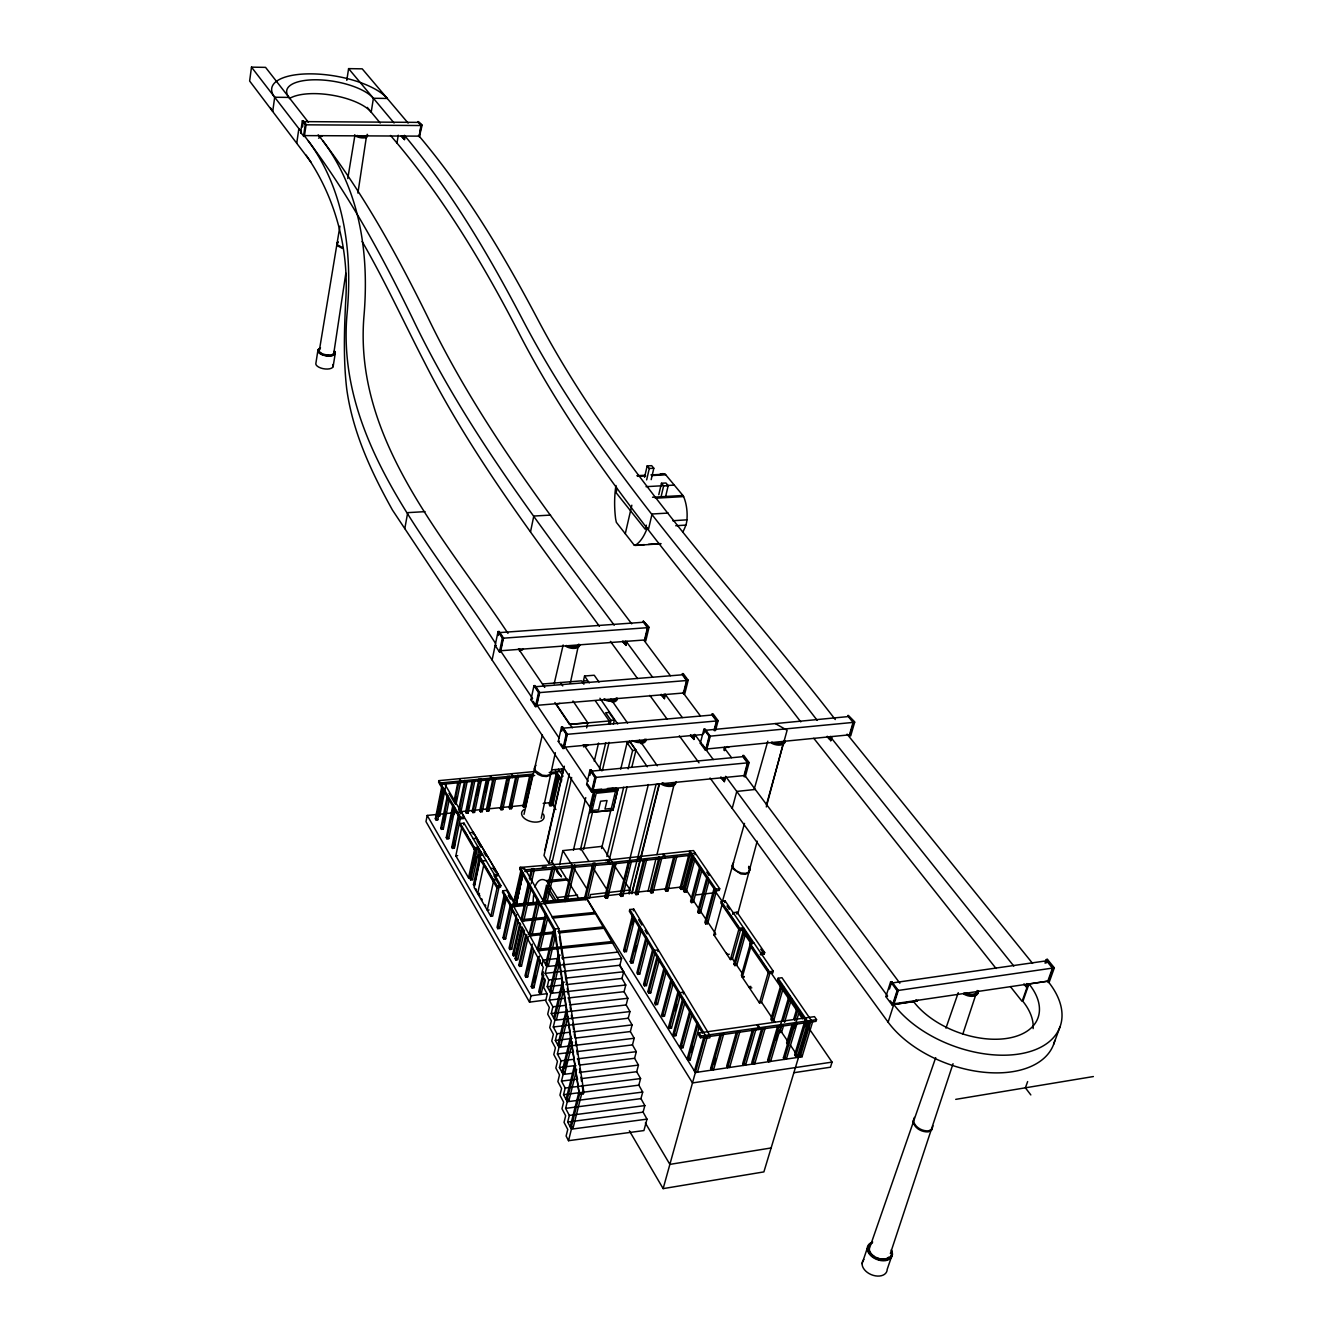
<?xml version="1.0" encoding="UTF-8"?>
<svg xmlns="http://www.w3.org/2000/svg" width="1343" height="1343" viewBox="0 0 1343 1343"><rect width="100%" height="100%" fill="white"/><g stroke="black" fill="none" stroke-linecap="round" stroke-linejoin="round"><path stroke-width="1.5" d="M682.764 532.13A57.313 26.659 86.9 0 0 685.685 525.6L685.87 525.096A14.118 6.631 86.6 0 0 686.928 519.842L687.028 518.633A25.635 12.003 86.6 0 0 684.158 497.968L683.553 496.507A5.708 2.686 86.8 0 0 682.915 495.483L665.742 474.801A5.641 2.619 87 0 0 665.037 474.18L664.164 473.861A25.45 11.835 86.8 0 0 659.799 474.465M308.269 122.112L265.561 67.368L251.494 67.15L249.63 81.016L311.005 162.134M274.694 97.25L288.98 97.401A45.276 16.905 9.6 0 1 316.595 79.791A45.276 16.905 9.6 0 1 373.404 98.291L387.271 98.442A60.368 22.529 9.6 0 0 311.593 73.865A60.368 22.529 9.6 0 0 274.694 97.25L272.73 111.318A60.2 22.73 9.5 0 1 270.749 108.095M296.786 142.895L298.868 128.609M300.614 132.705L302.343 120.769L303.233 120.769L306.12 124.496L304.374 136.449L300.614 132.705L301.487 132.705M302.561 126.997L303.233 120.769M303.484 136.449L305.247 124.496L302.343 120.769M345.839 273.25L333.769 353.427A7.403 3.341 9.4 0 1 332.124 354.787M357.909 193.073L366.589 135.509A5.808 2.216 9.8 0 1 362.879 136.684A5.808 2.216 9.8 0 1 357.238 135.458M346.796 80.345L348.592 68.627L362.224 68.846L408.121 123.103M317.972 349.969L315.941 362.946A8.83 4.029 9.4 0 0 325.157 368.972A8.83 4.029 9.4 0 0 332.779 364.557M373.404 98.291L371.205 112.14A45.142 17.056 9.5 0 0 331.822 95.152A45.142 17.056 9.5 0 0 289.366 98.593M333.114 366.706L335.196 353.746M319.382 350.288L339.913 226.161M347.77 178.569L354.955 135.123M396.94 143.231L398.267 135.207M404.444 139.605L401.305 135.861L403.538 138.53L404.361 136.633L404.444 139.605L405.032 136.079M420.963 125.537L305.835 124.815L303.333 121.609L418.261 122.381L420.963 125.537L419.167 136.13L304.257 135.609M421.266 125.218L419.285 136.952L422.122 125.235L418.143 121.575L422.122 125.235M404.797 528.622L407.701 512.64L425.043 511.649M461.253 812.028L427.208 815.436L425.983 821.597L529.528 1002.147L545.611 1000.031M535.605 771.419L438.926 780.636L438.607 782.214L460.246 818.877L463.889 818.508L464.208 816.93L443.979 782.768L440.386 783.12M436.022 819.952L435.333 818.777L441.881 786.142L442.569 787.3L436.022 819.952L437.801 819.767L443.962 789.164M438.355 812.481L439.178 808.402M438.338 814.043L439.161 809.963M439.984 805.901L443.257 789.6M441.092 804.558L443.14 794.368M437.936 816.091L439.715 815.906L446.296 783.305M441.461 829.353L440.773 828.178L447.387 795.476L448.075 796.634L441.461 829.353L443.257 829.168L449.066 800.546M443.811 821.866L445.876 811.642M454.622 809.98L448.747 838.653L446.95 838.838L446.262 837.646L452.944 804.877M453.162 805.364L452.188 814.647M454.001 801.284L457.728 782.986M446.95 838.838L453.632 806.052M454.673 802.442L458.836 782.113M459.591 780.216L459.91 778.655L460.968 782.516M451.819 819.029L453.917 808.788M455.781 801.116L456.603 797.054M455.21 808.368L453.968 814.479L453.279 813.304M456.049 804.306L460.615 781.945M458.903 808.771L464.745 780.333M438.926 780.636L460.565 817.299L454.287 848.222L452.473 848.407L451.785 847.215L458.551 814.362M459.591 809.93L465.45 781.475L467.23 781.307L460.531 813.808M452.473 848.407L459.239 815.554M459.843 812.649L460.683 808.587M454.287 848.222L454.857 840.869M492.109 659.984L498.052 631.579L499.16 631.512L503.457 637.992L500.57 651.892L499.462 651.976L495.181 645.463L496.289 645.379M460.246 818.877L460.565 817.299L464.208 816.93M498.337 635.474L499.16 631.512M460.364 823.511L460.028 825.089L474.247 849.28L477.94 848.894L478.276 847.299L474.583 847.685L460.364 823.511L464.006 823.141L500.872 885.574L500.519 887.169L496.792 887.589L478.528 856.565L478.88 854.971L482.573 854.568M474.062 847.282L474.767 848.474L476.597 848.272L470.386 877.634L468.556 877.835L455.831 855.827L461.891 826.6M474.885 780.585L468.136 813.052L466.374 813.22L465.685 812.062L471.997 781.626M463.688 824.72L464.006 823.141M499.462 651.976L502.349 638.076L498.052 631.579M466.374 813.22L473.105 780.753M502.651 640.007L500.419 650.767L644.522 639.973L647.477 627.685L643.448 622.245L499.311 632.62M467.868 809.863L468.707 805.8M472.904 812.565L479.686 780.115L481.466 779.947L474.667 812.397L472.904 812.565L472.216 811.407L478.998 778.974M530.519 531.794L533.792 516.048L550.529 515.091M477.369 795.022L479.065 786.914M479.921 782.851L480.76 778.806M473.005 833.919L473.34 832.341L469.681 832.727M489.087 779.225L482.255 811.625L480.492 811.81L479.804 810.652L486.2 780.266M480.492 811.81L487.324 779.393M485.394 792.252L487.543 782.13M474.247 849.28L474.583 847.685M468.556 877.835L474.767 848.474M476.496 839.811L476.832 838.233L473.156 838.62M490.396 777.278L490.732 775.734L491.807 779.578M476.144 849.481L469.983 878.658L470.688 879.9L472.518 879.682L479.132 848.575M470.688 879.9L477.285 848.759M474.683 864.842L476.345 857.069M493.166 777.614L486.3 809.997L487.005 811.155L488.751 810.971L495.634 778.604L493.871 778.772L487.005 811.155M490.212 799.706L488.751 810.971M473.441 884.651L480.492 851.546L481.214 852.771L474.163 885.893L473.441 884.651L475.271 884.449M482.07 862.575L482.406 860.981L486.116 860.578M483.967 864.137L477.672 893.582L479.501 893.38M501.023 809.745L507.99 777.412L509.752 777.244L502.769 809.56L501.023 809.745L500.318 808.587L507.285 776.271M505.556 792.269L507.301 784.194M508.174 780.149L509.031 776.103M541.229 818.24L555.331 752.718M570.322 683.1L578.245 646.235M512.741 776.002L512.455 777.597L439.984 784.53L440.286 782.952L533.003 774.072M494.157 869.693L494.509 868.098L490.799 868.501M530.938 699.753L533.977 685.685L535.118 685.585L539.651 692.434L536.579 706.536L535.437 706.619L530.938 699.753L532.063 699.669M515.628 777.412L509.064 807.663L509.769 808.822L511.515 808.637L518.549 776.372L517.827 775.23M493.166 881.444L493.519 879.85L497.246 879.43L496.893 881.025L494.795 877.483M509.769 808.822L516.786 776.539M511.683 803.467L511.515 808.637M498.102 874.175L497.766 875.77L494.039 876.19L494.392 874.595L498.102 874.175L473.34 832.341M535.437 706.619L538.526 692.518L533.977 685.685M538.795 694.449L536.411 705.377L683.453 693.005L686.575 680.532L682.345 674.807L535.286 686.743L539.198 692.635L686.575 680.532M496.792 887.589L497.128 885.994L478.88 854.971M499.16 886.548L492.68 916.127L490.833 916.346L497.296 886.766L495.819 884.265M513.983 902.899L506.563 890.342L502.819 890.778L502.467 892.373L515.175 913.928M532.55 775.029L525.432 807.244L523.686 807.412L522.981 806.27L529.629 776.069M504.397 893.968L497.044 927.375L497.783 928.668L499.646 928.433L506.596 897.006M523.686 807.412L530.804 775.196M497.783 928.668L505.153 895.261M525.6 802.073L527.379 794.015M528.269 790.003L530.049 781.945M504.112 903.587L504.968 899.659M512.237 909.261L505.639 938.807L503.776 939.026L503.021 937.733L510.474 904.259M503.776 939.026L511.23 905.551M579.303 1094.243L554.357 930.716L519.724 869.156L520.11 867.46L608.144 859.839L609.705 862.475L525.633 869.794L523.434 867.779L520.11 867.46L554.76 928.987L579.303 1094.243L583.433 1093.722L583.852 1092.027L558.822 928.584L525.633 869.794L520.11 867.46M537.116 902.211L512.657 904.578L511.549 909.597L543.244 967.38L541.665 974.128L545.258 980.709L543.68 987.441L547.273 994.072L545.694 1000.787L549.304 1007.468L547.709 1014.166L551.335 1020.881L549.74 1027.58L553.366 1034.345L551.755 1041.026L555.414 1047.842L553.803 1054.507L557.446 1061.356L555.834 1068.021L559.494 1074.92L557.882 1081.551L561.559 1088.501L559.93 1095.133L563.607 1102.133L561.978 1108.73L565.672 1115.781L564.043 1122.379L567.753 1129.463L566.108 1136.044L568.525 1140.694L643.918 1130.571L646.99 1119.139L643.096 1112.138L644.841 1105.591L640.964 1098.624L642.709 1092.06L638.832 1085.161L640.577 1078.563L636.7 1071.714L638.445 1065.1L634.584 1058.284L636.313 1051.67L632.469 1044.904L634.198 1038.273L630.354 1031.558L632.083 1024.91L628.255 1018.229L629.968 1011.581L626.157 1004.95L627.869 998.269L624.059 991.688L625.771 985.007L621.977 978.459L623.672 971.761L619.878 965.264L621.574 958.549L586.421 898.114L545.611 902.093M523.216 872.799L515.762 906.424L515.024 905.064L537.452 902.882M518.986 887.37L520.748 879.514M523.266 872.883L515.762 906.424L523.031 872.732L516.501 899.004M525.214 871.506L525.6 869.794L525.231 871.489L609.302 864.17L607.724 861.518M516.585 914.633L509.064 948.175L509.82 949.484L511.683 949.249L518.348 919.653M509.82 949.484L516.921 917.907M558.268 741.37L561.475 727.134L562.616 727.033L567.334 734.151L564.11 748.404L562.969 748.504L558.268 741.37L559.41 741.252M561.693 731.096L562.616 727.033M528.454 882.569L523.569 904.225L524.324 905.585M529.343 878.624L531.123 870.751M521.604 927.912L515.343 955.561L513.462 955.796L512.707 954.487L519.842 922.876M521.017 919.77L529.209 883.912M530.099 879.967L532.332 870.13L531.559 868.787L533.557 868.602L534.313 869.945L531.19 883.728M513.462 955.796L520.614 924.185M524.542 930.145L517.794 959.792L515.913 960.027L515.141 958.717L522.309 927.073M530.938 889.284L523.77 920.945L523.015 919.569L545.577 917.319M549.959 805.783L557.244 773.669L556.506 772.544L549.237 804.642L549.959 805.783L551.688 805.615L558.52 775.515M558.134 770.798L558.47 769.254L563.019 776.254M562.969 748.504L566.192 734.252L561.475 727.134M563.808 729.753L566.864 734.352L563.942 747.228L702.825 734.52M515.913 960.027L523.099 928.399M557.731 776.556L551.352 804.642L553.064 804.457L559.46 776.388M561.575 770.462L561.928 768.918L551.805 769.892M528.269 936.474L521.487 966.171L519.59 966.406L518.834 965.08L525.6 935.383M544.872 850.22L563.791 767.172M583.181 682.093L584.558 676.016L594.244 675.244L598.995 682.076M564.345 766.232L543.999 855.491L548.834 863.18L552.023 862.81L571.665 777.496M563.036 772.729L561.928 768.918M519.59 966.406L526.825 934.728M529.108 934.459L537.284 898.752L538.056 900.129L529.881 935.853L554.558 933.335M539.164 903.906L531.878 935.651L531.106 934.258L553.786 931.941M548.834 863.18L569.348 773.753M625.284 533.725L631.831 505.203M532.298 944.045L525.012 975.773L525.784 977.116L527.681 976.865L533.624 951.096M542.941 900.901L546.567 885.138L556.371 900.968M525.784 977.116L532.634 947.352M524.005 814.345L542.387 734.755M554.189 683.755L563.153 644.976M528.269 969.579L530.099 961.655M551.721 868.854L544.033 902.244L544.788 903.587L552.947 868.216L552.174 866.89M544.419 901.338L547.121 889.637M586.639 727.889L587.798 722.853L572.991 701.012M644.539 477.285L647.175 465.92L651.691 465.668L653.823 468.254L651.17 479.636M554.155 866.705L554.928 868.048L546.752 903.403L545.98 902.06M537.301 949.35L545.594 913.525M646.654 479.871L649.29 468.489L647.175 465.92M546.383 914.936L538.09 950.76L612.643 942.954M543.462 931.236L544.855 925.26M540.406 959.859L533.926 987.676L532.029 987.911L531.24 986.568L538.157 956.753M559.578 864.774L562.868 850.606L602 846.359L623.421 879.497M547.491 918.713L540.087 950.542L539.315 949.132L611.837 941.577M532.029 987.911L539.416 956.115M534.061 982.337L535.454 976.378M529.528 1002.147L531.022 995.767L427.208 815.436M542.001 965.097L543.176 960.027L557.698 958.482M586.606 784.446L589.963 770.076L591.138 769.959L596.057 777.379L592.666 791.766L591.491 791.883L586.606 784.446L587.764 784.346L592.666 791.766M543.378 971.845L538.728 991.722L539.517 993.081L541.414 992.83L544.687 978.913M545.611 964.425L554.021 928.5M589.879 775.347L591.138 769.959M539.517 993.081L543.714 975.186M648.434 529.495L652.06 514L668.193 513.06M554.827 929.927L546.4 965.852L548.414 965.634L555.448 935.702M573.427 850.169L585.749 797.641M594.278 761.263L598.542 743.082M568.525 1140.694L571.413 1129.161L567.686 1122.043L569.331 1115.429L565.621 1108.361L567.266 1101.73L563.556 1094.713L565.185 1088.065L561.492 1081.098L563.12 1074.434L559.443 1067.517L561.072 1060.852L557.395 1053.97L559.007 1047.271L555.347 1040.456L556.959 1033.741L553.299 1026.975L554.911 1020.244L551.268 1013.512L552.88 1006.78L549.237 1000.099L550.848 993.35L547.222 986.702L548.817 979.937L545.191 973.339L546.786 966.574L512.657 904.578M658.775 494.694L661.461 483.262L666.01 483.01L668.193 485.646L665.49 497.078M572.185 866.957L564.362 900.263L565.118 901.606L573.427 866.336L572.655 865.01M626.023 642.004L622.38 641.35L624.73 643.918L625.385 641.131L625.922 645.395L626.879 641.299M591.491 791.883L594.882 777.496L589.963 770.076M660.941 497.33L663.627 485.897L661.461 483.262M592.918 788.71L595.553 777.563L591.306 771.167L742.864 756.663L747.447 762.858L744.005 775.582L592.481 790.574M608.446 724.313L609.235 720.973L595.419 700.895M574.619 864.825L575.392 866.151L567.082 901.422L566.31 900.079M589.896 807.126L593.959 789.919L601.681 789.113M580.394 849.934L590.433 807.412M599.532 768.951L605.743 742.645M610.041 724.431L610.998 720.368L605.659 712.764L608.983 712.462L614.339 720.066L613.382 724.112M589.795 812.414L594.68 791.732L617.864 789.315L613.063 810.198L589.795 812.414L613.063 810.198M589.98 812.683L594.68 791.732M592.129 810.5L596.208 793.277L615.514 791.245L611.367 808.419L604.971 809.107L607.036 800.529L600.606 801.217L598.558 809.812L592.129 810.5L392.492 510.105C371.39 472.216 352.672 432.328 346.729 388.95C343.338 360.142 344.261 331.133 345.621 302.225C349.415 250.285 335.868 197.992 306.086 155.1M549.656 991.168L558.134 955.393L560.165 955.175M583.651 849.565L592.767 811.122M602.352 770.647L609.067 742.326M558.134 955.393L558.94 956.837L550.445 992.628L552.477 992.393L559.561 962.578M553.719 1018.044L562.264 982.421L564.295 982.203M647.947 627.466L644.69 641.064L645.748 640.997L649.005 627.382L643.297 621.154L649.005 627.382M592.532 865.077L584.558 898.299L585.347 899.642L593.791 864.456L593.002 863.129L594.949 862.945L595.738 864.271L587.277 899.441L528.017 905.232M563.674 989.59L556.556 1019.287L554.525 1019.522L563.07 983.882L562.264 982.421M589.577 898.198L590.45 894.572L606.683 892.692M601.597 848.507L610.914 809.863M620.735 769.17L627.097 742.729L630.471 742.394L635.978 750.217L631.999 766.517M612.878 809.93L617.864 789.315M560.652 1046.298L559.846 1044.804L557.815 1045.055L566.393 1009.567L567.216 1011.044L558.621 1046.533L560.652 1046.298L567.82 1016.735M606.868 856.515L623.689 787.233M628.155 768.884L632.603 750.552L627.097 742.729M609.185 860.208L627.047 786.88M692.837 855.055L609.537 864.321L609.94 862.642L608.245 860.007L693.525 850.572L719.697 888.713L719.244 890.392L715.466 890.829L690.487 854.316M648.048 891.131L655.972 858.681M656.962 854.618L674.304 783.607M605.693 898.182L614.288 863.079L616.202 862.877L607.607 897.947L605.693 898.182L604.854 896.855L612.962 863.717M564.916 1068.004L566.36 1062.112M607.707 896.536L608.715 892.457L630.186 889.973L629.179 894.002M564.765 1073.443L563.959 1071.932L561.928 1072.184L570.557 1036.846L571.379 1038.357L562.717 1073.695L564.765 1073.443L572.471 1042.034M663.878 698.058L663.895 694.314L664.432 698.662L665.456 694.516M576.651 1069.448L568.895 1100.706L566.864 1100.975L575.576 1065.788L574.754 1064.277L566.058 1099.447L568.089 1099.178M631.512 861.165L622.799 896.184L620.902 896.402L620.046 895.076L628.255 862.021M624.68 879.766L627.701 867.595M628.709 863.549L648.333 784.53M620.902 896.402L629.598 861.383M629.112 892.071L656.022 784.513L659.43 784.144L631.949 893.699M638.395 858.295L638.815 856.616L640.544 859.235M631.68 893.431L639.822 860.964M640.829 856.918L659.161 783.892M581.838 1093.101L573.058 1128.12L571.01 1128.389L579.773 1093.353L578.951 1091.825L570.204 1126.827L572.236 1126.559M687.096 680.313L683.621 694.113L684.695 694.029L688.17 680.229L683.251 673.598L682.177 673.682L687.096 680.313L688.17 680.229M629.783 909.513L706.149 1036.595L705.663 1038.34L709.792 1037.837L710.279 1036.091L633.745 909.127L629.783 909.513L629.347 911.225L702.507 1033.069M643.465 860.326L635.172 893.313L636.028 894.639L637.908 894.421L646.722 859.486L644.825 859.688L636.028 894.639M633.308 910.823L633.745 909.127M624.445 951.767L623.622 950.374L632.587 914.868L633.409 916.245L624.445 951.767L626.409 951.566L634.4 919.989M632.066 924.521L633.56 918.612M631.042 962.998L630.22 961.588L639.285 925.999L640.124 927.409L631.042 962.998L633.023 962.797L641.601 929.171M634.719 951.499L636.229 945.573M651.07 892.877L659.984 858.009L661.864 857.791L652.95 892.659L651.07 892.877L650.213 891.567L659.111 856.7M663.073 855.558L663.509 853.896L665.255 856.498L664.819 858.16M694.029 735.981L690.218 735.309L692.602 737.878L693.341 735.024L693.861 739.439L694.935 735.242M637.707 974.346L646.89 938.673L646.033 937.263L636.884 972.92L637.707 974.346L639.704 974.128L647.863 942.433M700.307 743.267L703.917 729.266L705.025 729.165L710.229 736.165L706.586 750.2L705.478 750.301L700.307 743.267L701.399 743.166M703.984 733.16L705.025 729.165M666.044 891.131L675.059 856.33L676.939 856.129L667.924 890.913L666.044 891.131L665.188 889.821L673.682 856.968M644.455 985.812L643.599 984.369L652.866 948.628L653.722 950.055L644.455 985.812L646.436 985.577L654.696 953.815M705.478 750.301L709.121 736.266L703.917 729.266M653.873 952.069L654.31 950.34L658.339 949.921L657.885 951.633M714.14 729.988L716.474 720.973L712.075 715.03L562.784 728.208M714.409 730.743L717.011 720.788L711.908 713.888L712.999 713.788L718.102 720.687L715.5 730.642M659.547 959.036L650.717 992.846L648.719 993.065L647.863 991.621L657.197 955.83M648.719 993.065L658.07 957.274M691.93 854.45L682.815 889.167L680.951 889.385L680.078 888.076L688.674 855.29M689.362 852.654L689.798 850.992L715.92 889.15L715.466 890.829M680.951 889.385L690.067 854.668M666.514 970.603L657.566 1004.48L655.552 1004.715L654.696 1003.255L664.147 967.38M684.426 892.088L693.576 857.338L692.686 856.045L683.553 890.778L684.426 892.088L686.29 891.87L694.935 859.067M655.552 1004.715L665.02 968.84M694.868 854.819L695.305 853.158L609.94 862.642M723.927 750.015L724.666 747.212M724.465 750.67L725.22 747.816L729.215 746.758M662.468 1016.483L661.595 1015.006L671.147 979.047L672.037 980.524L662.468 1016.483L664.483 1016.248L673.531 982.287M691.46 902.597L700.71 867.779L699.821 866.47L690.571 901.271L691.46 902.597L693.324 902.362L702.07 869.492M720.838 777.866L724.565 778.168L724.347 781.643L725.489 777.412M737.827 913.626L757.183 841.171M766.316 806.942L784.043 740.53M709.272 880.034L700.442 912.971L698.561 913.206L697.672 911.863L707.006 876.996M698.561 913.206L707.912 878.305M669.452 1028.352L679.122 992.326L678.232 990.832L668.579 1026.858L669.452 1028.352L671.466 1028.117L680.078 996.086M674.891 1010.607L676.503 1004.614M679.289 994.408L679.759 992.678L683.839 992.225L683.369 993.954M732.204 808.368L736.77 791.43L755.27 789.449M682.731 998.319L672.994 1034.379L673.884 1035.889L675.898 1035.638L685.115 1001.576M673.884 1035.889L683.621 999.796M714.275 887.605L704.84 922.557L705.73 923.9L707.61 923.682L716.558 890.661M748.001 762.673L744.19 776.758L745.298 776.64L749.109 762.555L743.787 755.387L742.679 755.488L748.001 762.673L749.109 762.555M705.73 923.9L715.198 888.948M680.968 1047.96L680.078 1046.449L689.916 1010.289L690.822 1011.799L680.968 1047.96L682.999 1047.708L692.333 1013.562M721.309 901.354L720.855 903.033L739.422 930.246L743.25 929.759L743.72 928.08L739.892 928.55L721.309 901.354L725.119 900.901L773.283 971.224L772.796 972.936L768.901 973.457L749.629 945.22L750.116 943.525L753.977 943.038M741.034 928.047L732.304 959.288L730.407 959.54L713.838 934.812L722.333 903.705M724.649 902.58L725.119 900.901M688.136 1060.147L687.247 1058.62L697.202 1022.392L698.108 1023.92L688.136 1060.147L690.184 1059.896L699.048 1027.697M690.94 1052.341L692.602 1046.298M710.598 1036.309L816.024 1021.335L816.544 1019.622L814.479 1016.634L698.998 1032.935L698.511 1034.681L700.475 1037.753L706.552 1036.897M732.724 914.365L733.194 912.686L737.005 912.216L764.671 952.523L764.184 954.218L760.323 954.722L760.809 953.01L764.671 952.523M700.475 1037.753L700.945 1036.007L698.998 1032.935M766.383 805.061L787.099 730.29L775.347 723.575M736.535 913.911L737.005 912.216M694.449 1070.975L703.984 1036.645M790.356 1045.106L798.531 1057.294L763.882 1171.902L663.14 1188.622L705.461 1036.158M517.995 887.471L513.043 905.249L521.084 869.744L521.722 871.103L513.781 906.609L523.921 905.618M706.972 1037.938L697.437 1072.218L695.372 1072.469L586.421 898.064L684.04 886.699L715.584 933.704M730.407 959.54L739.12 928.282L735.947 923.631M739.422 930.246L739.892 928.55M734.806 965.583L733.882 964.19L743.737 928.953L744.693 930.346L734.806 965.583L736.719 965.332L746.053 932.059M710.598 1068.592L712.596 1068.306L713.569 1069.834L723.793 1033.606L721.762 1033.892L711.555 1070.136L710.598 1068.592L720.217 1034.379M713.737 1064.277L715.433 1058.234M722.349 901.657L744.509 823.427M754.178 789.331L767.81 741.202M769.942 973.121L761.397 1002.65L759.466 1002.919L742.276 977.268L752.315 941.477L751.358 940.066L741.386 975.387L742.326 976.781L744.223 976.529M736.384 1032.095L726.647 1066.224L727.637 1067.752L737.945 1031.609M739.976 1031.323L729.635 1067.467L728.661 1065.939M827.322 736.652L829.504 739.154L830.31 736.35L830.78 740.698L831.972 736.568M759.466 1002.919L768.565 971.409L760.893 960.178M752.466 1029.812L742.629 1063.874L743.619 1065.402L754.044 1029.326M768.901 973.457L769.388 971.744L750.116 943.525M756.059 1029.04L745.6 1065.1L744.626 1063.589M758.375 1029.51L758.879 1027.781L756.881 1024.759M759.231 1029.409L759.735 1027.68L757.721 1024.659M761.699 1028.486L751.795 1062.498L752.785 1064.025L754.766 1063.74L765.292 1027.714M752.785 1064.025L763.294 1027.983M778.101 978.241L777.597 979.954L806.824 1022.661L807.344 1020.949L778.101 978.241L781.979 977.721L811.273 1020.378L810.752 1022.107M853.09 722.416L849.464 734.822L706.401 749.025L709.692 736.35L705.193 730.323L848.306 716.574L853.09 722.416L709.121 736.266M853.661 722.232L849.649 735.964L850.707 735.863L854.702 722.131L848.104 715.433L854.702 722.131M771.805 1020.781L782.23 985.174L781.24 983.731L770.832 1019.32L771.805 1020.781L773.736 1020.512L783.607 986.904M768.632 1061.692L779.242 1025.733L781.24 1025.448L770.613 1061.39L768.632 1061.692L767.642 1060.164L777.647 1026.22M775.515 1039.918L777.278 1033.925M779.847 1027.093L789.214 995.381L790.221 996.842L783.187 1020.63M783.372 1026.304L781.609 1032.247L779.679 1032.515L782.012 1024.591M784.547 1022.342L791.598 998.554M793.545 1024.524L787.619 1044.384L786.612 1042.89L791.95 1025.028M793.73 1019.068L797.272 1007.149M784.396 1059.358L795.123 1023.484L797.104 1023.198L786.36 1059.073L784.396 1059.358L783.389 1057.848L793.512 1023.97M794.737 1020.546L798.296 1008.627M794.317 1028.218L799.656 1010.339M807.814 1022.241L797.591 1056.068L795.644 1056.353L794.636 1054.843L804.222 1023.013M795.644 1056.353L806.438 1020.529M804.977 1026.707L806.79 1020.747M809.292 1021.738L799.068 1055.548L800.075 1057.042L802.04 1056.756L812.884 1020.965M800.075 1057.042L810.92 1021.234M932.999 1125.854L931.639 1130.135L928.248 1131.864C921.718 1132.267 914.583 1128.305 912.988 1121.674L914.365 1117.426M806.035 1024.054L832.056 1062.112L830.461 1067.215L793.881 1072.704M890.325 1000.82L893.565 1005.219L892.373 1005.387L885.893 996.59L890.61 981.834L891.802 981.666L898.316 990.446L888.109 1022.174A93.439 55.13 20.4 0 0 982.841 1072.134A93.439 55.13 20.4 0 0 1054.809 1040.405M889.435 989.036L891.802 981.666M892.373 1005.387L897.124 990.614L890.61 981.834M893.968 1001.996L897.023 992.46M890.359 1253.573L953.043 1063.706M962.83 1034.026L976.546 992.494M862.088 1263.679L867.225 1248.369M647.376 527.514L647.208 528.034A57.682 26.088 86.9 0 1 635.978 544.822L634.332 545.275L616.353 522.326L615.631 518.902A58.253 26.642 86.7 0 1 615.53 488.315L615.614 487.694A14.018 6.329 86.8 0 1 616.034 485.511M892.44 1254.043L887.203 1269.336A13.111 8.78 22.7 0 1 871.221 1274.625A13.111 8.78 22.7 0 1 863.885 1259.516M935.685 1057.696L869.307 1248.839A10.979 7.303 22.5 0 0 874.427 1256.612M945.942 1028.15L958.264 992.678M1025.968 986.517L1027.009 983.563L1027.966 984.738L1024.743 985.208L1023.802 984.033L1027.429 988.28M1028.201 984.05L1022.09 1001.374L1010.372 986.568M1028.956 983.932L1022.896 1001.324A70.071 41.331 20.4 0 1 1033.136 1028.637M1045.022 963.132L1046.298 959.523L1047.422 959.372L1054.339 967.833L1049.168 982.27L1048.044 982.438L1053.197 967.984L1046.298 959.523M1046.147 962.981L1047.422 959.372M892.021 982.975L1046.516 960.816L1052.476 968.102L1047.809 981.162A93.842 54.845 20.3 0 1 1018.598 1054.087A93.842 54.845 20.3 0 1 893.8 1004.497L913.525 1001.509A70.356 41.129 20.3 0 0 1006.897 1038.408A70.356 41.129 20.3 0 0 1029.023 983.999L1047.809 981.162L893.347 1003.892M1027.647 1081.568L1025.397 1087.813L1030.836 1094.931M1053.617 1044.367L1059.98 1026.908M733.597 862.391L732.12 865.899L733.278 869.072L740.883 873.94L745.298 874.293L748.538 873L749.713 870.415L748.538 867.242M551.453 772.107L549.992 774.458L546.635 775.582L542.287 775.196L535.269 770.613L534.497 767.676L535.975 765.342M551.251 773.031L549.774 775.398L546.416 776.523L542.068 776.12L537.922 774.307L535.068 771.553L534.279 768.616M338.285 241.841L336.925 243.083L337.345 244.779L342.566 247.632M338.151 242.663L336.808 243.906L337.211 245.584L342.448 248.455M318.576 138.178L322.488 135.693M519.439 650.919L523.384 649.055M559.863 703.396L555.784 704.404M583.567 746.943L586.169 744.811L586.824 745.801L587.747 745.046M612.458 789.264L616.672 788.173M913.24 1002.197L916.127 999.88L917.034 1001.089L918.041 1000.266M931.975 1129.161L928.584 1130.873C922.037 1131.276 914.919 1127.331 913.324 1120.7M955.729 1099.363L1093.37 1076.549M771.117 1147.963L669.888 1164.381L645.362 1122.983M832.056 1062.112L692.518 1082.928L620.164 966.423M893.8 1004.497L917.034 1001.089M767.642 1060.164L769.606 1059.879M783.389 1057.848L785.353 1057.562M798.531 1057.294L695.405 1072.52L694.465 1070.925M885.893 996.59L887.085 996.422M794.636 1054.843L796.584 1054.557M897.124 990.614L1052.476 968.102M1053.197 967.984L1054.339 967.833M786.612 1042.89L788.559 1042.604M700.945 1036.007L816.544 1019.622M750.871 986.417L748.958 986.685L749.898 988.095L751.811 987.844M769.388 971.744L773.283 971.224M742.276 977.268L744.19 977.016M571.413 1129.161L646.99 1119.139M733.882 964.19L735.779 963.938M531.022 995.767L547.105 993.652M569.331 1115.429L644.841 1105.591M567.686 1122.043L643.096 1112.138M729.266 954.252L727.369 954.487L726.445 953.11M531.24 986.568L533.137 986.316L533.926 987.676M565.621 1108.361L640.964 1098.624M563.556 1094.713L638.832 1085.161M567.266 1101.73L642.709 1092.06M518.834 965.08L520.715 964.845L521.487 966.171M565.185 1088.065L640.577 1078.563M512.707 954.487L514.587 954.252L515.343 955.561M515.141 958.717L517.021 958.482M713.838 934.812L715.718 934.577M687.247 1058.62L689.278 1058.368L690.184 1059.896M563.12 1074.434L573.31 1073.175M579.404 1072.419L638.445 1065.1M561.492 1081.098L577.759 1079.067M581.821 1078.563L636.7 1071.714M561.072 1060.852L573.276 1059.358M577.339 1058.855L636.313 1051.67M680.078 1046.449L682.11 1046.197L682.999 1047.708M559.443 1067.517L575.694 1065.519M579.756 1065.033L634.584 1058.284M557.11 897.56L577.574 895.076M697.672 911.863L699.552 911.645M503.021 937.733L504.884 937.498L505.639 938.807M557.395 1053.97L573.629 1052.005M577.675 1051.519L632.469 1044.904M706.149 1036.595L710.279 1036.091M534.9 887.068A17.056 6.95 83.1 0 1 535.504 885.541L535.924 884.634A31.208 12.742 83 0 1 545.812 880.588L567.065 878.826M546.719 881.226L546.769 881.277A6.916 2.837 83.2 0 1 547.558 882.25L567.921 879.833M555.347 1040.456L572.017 1038.475M576.181 1037.988L630.354 1031.558M559.007 1047.271L634.198 1038.273M715.92 889.15L719.697 888.713M695.724 894.975L714.123 892.81M661.595 1015.006L663.61 1014.771M556.959 1033.741L569.147 1032.314M573.209 1031.844L632.083 1024.91M489.104 909.95L487.257 910.168L493.67 880.622L490.145 874.612M604.854 896.855L606.751 896.62L607.607 897.947M620.046 895.076L621.943 894.858L622.799 896.184M650.213 891.567L652.094 891.349L652.95 892.659M665.188 889.821L667.051 889.603L667.924 890.913M680.078 888.076L681.942 887.874L682.815 889.167M554.911 1020.244L629.968 1011.581M553.299 1026.975L628.255 1018.229M552.88 1006.78L565.369 1005.37M569.55 1004.883L627.869 998.269M551.268 1013.512L626.157 1004.95M654.696 1003.255L656.71 1003.02M497.128 885.994L500.872 885.574M643.599 984.369L645.597 984.15L646.436 985.577M549.237 1000.099L563.791 998.453M567.955 998L624.059 991.688M647.863 991.621L649.861 991.403L650.717 992.846M547.222 986.702L561.76 985.107M565.907 984.637L621.977 978.459M550.848 993.35L625.771 985.007M545.191 973.339L619.878 965.264M548.817 979.937L561.29 978.577M565.453 978.124L623.672 971.761M455.831 855.827L457.661 855.625M546.786 966.574L621.574 958.549M630.22 961.588L632.2 961.387L633.023 962.797M451.785 847.215L453.598 847.013M623.622 950.374L625.586 950.156L626.409 951.566M561.844 958.046L617.981 952.086M607.456 788.509L613.247 787.905M594.865 792.001L618.049 789.583M446.262 837.646L448.058 837.461L448.747 838.653M440.773 828.178L442.569 827.993L443.257 829.168M554.76 928.987L558.822 928.584M557.916 931.522L603.259 926.905M558.688 932.915L604.048 928.265M524.693 805.212L461.002 811.608L515.343 903.403M543.176 803.366L549.337 802.745M522.981 806.27L525.432 807.244M465.685 812.062L468.136 813.052M472.216 811.407L473.978 811.239M479.804 810.652L482.255 811.625M500.318 808.587L502.769 809.56M435.333 818.777L437.801 819.767M544.284 918.897L521.772 921.13L529.83 885.524L529.075 884.164M552.493 918.075L595.57 913.777M632.603 750.552L635.978 750.217M828.077 737.592L831.065 737.29M551.721 916.715L594.781 912.417M594.882 777.496L747.447 762.858M541.195 901.808L586.035 897.443M549.203 772.527L563.389 771.184M512.405 777.563L534.682 775.431M550.882 773.887L556.959 773.299M610.998 720.368L614.339 720.066M582.946 745.113L586.169 744.811M583.601 746.087L586.824 745.801M532.332 870.13L534.313 869.945M552.947 868.216L554.928 868.048M573.427 866.336L575.392 866.151M593.791 864.456L595.738 864.271M566.192 734.252L567.334 734.151M717.011 720.788L718.102 720.687M566.864 734.352L716.474 720.973M609.235 720.973L569.566 724.465L554.911 702.54M605.542 860.662L607.506 860.494L608.278 861.803M542.236 867.209L546.332 866.856M583.769 681.019L587.042 680.733M660.941 694.885L664.567 695.238M538.526 692.518L539.651 692.434M544.771 687.364L542.522 684.007L581.603 680.834L583.903 684.175M569.432 724.263L587.798 722.853M522.511 649.777L518.801 649.105M502.349 638.076L503.457 637.992M503.021 638.21L647.477 627.685M634.332 545.275L644.371 544.62M648.4 544.351L660.454 543.562M634.937 545.459L661.058 543.747M675.73 525.734L685.87 525.096M672.742 520.731L686.928 519.842M652.547 497.246L682.915 495.483M655.233 498.236L683.587 496.591M646.05 486.67L662.183 485.763M666.212 485.545L674.287 485.092M663.627 485.897L668.193 485.646M649.29 468.489L653.823 468.254M636.867 475.691L644.909 475.254M650.935 474.918L665.037 474.18M637.623 476.329L645.664 475.892M651.691 475.556L665.742 474.801M319.349 136.264L321.816 136.264M401.96 136.617L404.361 136.633M305.247 124.496L306.12 124.496M519.724 869.156L521.185 869.777M723.071 780.048L720.671 777.479L721.392 778.47M663.207 697.135L660.823 694.566L661.495 695.489M418.512 135.374C465.601 190.975 503.054 253.743 537.015 317.972C615.044 466.424 733.362 587.949 835.262 719.529M348.592 68.627L394.087 123.002M404.394 135.307C451.13 191.126 488.248 254.028 521.907 318.341C599.062 466.726 716.239 588.637 817.199 720.368M367.31 107.423L380.22 123.019M390.511 135.458C442.032 195.272 482.876 263.178 518.986 333.131C592.683 476.228 703.766 594.899 800.764 721.862M847.097 734.151L1032.582 963.384M830.31 736.736L1013.78 966.037M827.238 736.266L830.78 740.698M813.774 738.297L996.053 968.488M318.19 134.837C362.308 191.377 396.94 254.415 428.467 318.627C481.919 429.189 558.134 526.271 631.68 623.824M251.494 67.15L301.235 131.698M303.535 134.669C347.317 191.478 381.613 254.683 412.838 319.03C465.769 429.777 541.296 527.262 614.238 625.2M727.587 746.54L728.309 747.514M644.17 640.561L670.375 675.697M682.865 692.417L700.341 715.853M724.062 747.631L731.549 757.67M745.298 776.069L899.86 983.21M895.395 987.525L897.644 990.546M702.439 744.559L706.586 750.2M626.61 641.988L652.614 677.258M664.986 694.046L682.311 717.548M694.684 734.352L713.251 759.534M725.623 776.321L887.622 996.12M599.381 626.224C537.183 541.296 472.585 457.157 424.808 362.912C403.907 322.421 384.921 280.922 362.123 241.455M610.444 641.417L637.505 678.517M649.811 695.372L667.018 718.992M679.323 735.846L698.998 762.824M710.061 778.017L888.109 1022.174M661.31 694.331L664.432 698.662M622.951 641.283L625.922 645.395M690.621 734.94L693.861 739.439M720.973 776.976L724.347 781.643M610.897 699.166L627.567 723.088M639.453 740.178L657.315 765.812M584.558 676.016L589.292 682.865M599.952 698.276L617.713 723.961M629.548 741.084L647.309 766.769M760.726 949.182L764.184 954.218M706.737 872.144L709.02 875.468M726.983 905.971L729.299 909.379M743.065 929.507L752.281 942.954M716.155 892.575L722.081 901.22M741 928.903L751.644 944.465M770.563 972.147L796.567 1010.205M798.934 1013.68L802.493 1018.867M725.237 907.952L728.494 912.72M730.659 915.909L733.832 920.543M752.08 947.268L753.037 948.678M757.553 955.259L759.802 958.566M507.973 633.376C444.936 538.073 353.864 439.95 363.919 316.696C369.258 255.523 360.696 191.445 322.992 140.981M518.482 648.82L544.217 686.592M555.918 703.766L572.303 727.805M584.004 744.979L601.546 770.731M560.467 682.529L562.751 685.904M801.016 1055.262L802.04 1056.756M731.935 958.079L742.461 973.742M761.145 1001.593L775.163 1022.476M780.619 1030.769L788.022 1041.631M685.4 890.56L686.29 891.87M692.451 901.052L693.324 902.362M706.72 922.339L707.61 923.682M778.688 1031.055L779.679 1032.515M495.533 643.381C431.539 543.831 335.868 442.351 346.998 314.497C352.689 254.18 345.168 190.807 308.202 140.73M500.167 650.281L532.583 698.545M536.058 703.715L559.225 738.197M565.017 746.826L588.167 781.29M615.044 787.921L615.732 788.945M500.251 634.014L502.097 636.817M533.188 701.382L535.437 704.806M561.29 744.123L564.11 748.404M753.776 1062.212L754.766 1063.74M637.052 893.095L637.908 894.421M555.012 769.573L561.827 780.098M555.801 772.88L561.475 781.626M625.687 882.989L630.186 889.973M607.825 861.686L609.537 864.321M552.342 803.332L553.064 804.457M580.847 848.642L588.654 860.93M591.994 866.168L607.607 890.711M552.527 804.306L555.884 809.594M550.966 804.474L551.688 805.615M562.868 850.606L571.682 864.674M573.897 868.199L587.143 889.301M511.314 773.719L512.791 776.053M547.558 882.25L559.259 901.002M560.199 868.568L578.833 898.568M548.213 891.399L554.793 901.992M551.486 860.897L561.424 876.929M638.647 919.703L641.853 925.025M645.06 930.346L647.192 933.889M448.982 793.327L455.378 804.121M458.567 809.51L460.683 813.103M477.235 841.087L480.744 847.013M483.933 852.402L486.065 855.995M493.502 868.585L495.634 872.178M508.326 895.546L510.441 899.122M638.865 972.701L639.704 974.128M670.593 1026.623L671.466 1028.117M675.025 1034.144L675.898 1035.638M477.067 847.399L481.314 854.601M497.363 881.814L499.462 885.39M502.819 890.778L512.354 906.928M464.644 831.283L468.304 837.512M469.311 839.207L472.333 844.344M484.202 864.523L480.425 858.11L474.163 887.522L490.833 916.346M484.924 865.748L489.658 873.789M586.505 898.114L587.277 899.441M629.38 1130.789L663.14 1188.622M439.043 814.748L439.715 815.906M540.625 991.47L541.414 992.83M471.796 878.456L472.518 879.682M498.891 927.157L499.646 928.433M510.928 947.94L511.683 949.249M526.892 975.522L527.681 976.865M475.707 888.579L476.429 889.821M479.216 894.623L479.938 895.882M481.499 898.585L482.221 899.827M485.024 904.678L485.763 905.937M547.625 964.207L548.414 965.634M551.688 990.949L552.477 992.393M748.806 866.302L749.982 869.475L748.79 872.06L745.55 873.353L741.135 872.984L736.736 871.087L733.53 868.132L732.388 864.959M559.376 936.507L562.851 959.271M563.489 963.401L564.127 967.548M564.748 971.677L566.645 984.083M567.283 988.23L568.24 994.424M568.861 998.571L569.499 1002.701M570.137 1006.847L570.775 1010.977M571.396 1015.107L572.034 1019.253M572.672 1023.383L573.612 1029.594M574.25 1033.724L574.888 1037.87M575.509 1042L576.147 1046.147M576.785 1050.276L577.406 1054.423M578.044 1058.553L579.001 1064.764M579.622 1068.894L580.26 1073.04M580.898 1077.17L581.536 1081.3M582.157 1085.446L583.433 1093.722M617.008 488.466A21.958 9.921 86.8 0 0 616.185 492.78L645.194 529.226A22.109 10.072 86.6 0 0 646.302 525.18M891.702 1250.753A13.161 8.746 22.5 0 1 885.356 1260.641A13.161 8.746 22.5 0 1 869.19 1253.858A13.161 8.746 22.5 0 1 871.892 1242.443M978.191 991.873A10.19 5.96 20.2 0 1 973.423 996.204A10.19 5.96 20.2 0 1 963.619 994.021M978.543 990.815A10.19 5.96 20.2 0 1 973.776 995.146A10.19 5.96 20.2 0 1 963.972 992.964M891.651 1253.875A12.356 8.209 22.5 0 1 874.679 1257.854A12.356 8.209 22.5 0 1 872.379 1242.98M891.299 1249.846A12.356 8.209 22.5 0 1 885.339 1259.13A12.356 8.209 22.5 0 1 870.163 1252.784A12.356 8.209 22.5 0 1 872.698 1242.057M888.881 1257.065A10.979 7.303 22.5 0 1 876.072 1257.552M977.2 990.513A8.797 5.137 20.2 0 1 965.97 993.048M784.984 741.789A8.998 4.835 15.7 0 1 780.249 745.063A8.998 4.835 15.7 0 1 771.486 743.132M785.252 740.799A8.998 4.835 15.6 0 1 780.535 744.072A8.998 4.835 15.6 0 1 771.755 742.125M782.868 742.41A7.756 4.18 15.6 0 1 776.153 743.082M334.843 351.614A8.864 3.995 9.4 0 1 330.865 355.962A8.864 3.995 9.4 0 1 319.785 353.528A8.864 3.995 9.4 0 1 319.953 348.357M367.344 136.55A6.732 2.585 9.8 0 1 361.368 137.825A6.732 2.585 9.8 0 1 354.552 135.106M367.193 134.3A6.732 2.585 9.8 0 1 364.742 136.986A6.732 2.585 9.8 0 1 356.65 135.643M334.34 351.631A8.31 3.76 9.4 0 1 330.596 355.71A8.31 3.76 9.4 0 1 320.205 353.427A8.31 3.76 9.4 0 1 320.356 348.576M334.457 350.842A8.31 3.76 9.4 0 1 330.714 354.921A8.31 3.76 9.4 0 1 320.322 352.655A8.31 3.76 9.4 0 1 320.49 347.787M328.985 355.375A7.403 3.341 9.4 0 1 325.207 355.005M321.783 353.797A7.403 3.341 9.4 0 1 319.668 352.067M675.798 782.885A9.283 5.204 14.5 0 1 670.577 786.36A9.283 5.204 14.5 0 1 661.511 784.312M676.049 781.861A9.283 5.204 14.5 0 1 670.829 785.336A9.283 5.204 14.5 0 1 661.763 783.271M673.414 783.573A8.008 4.499 14.5 0 1 662.485 782.801M543.311 814.043A11.483 6.698 12.8 0 1 538.946 821.748A11.483 6.698 12.8 0 1 524.525 818.491A11.483 6.698 12.8 0 1 523.938 809.644M579.639 645.446A8.679 4.583 12.6 0 1 574.519 648.367A8.679 4.583 12.6 0 1 566.041 646.453M579.857 644.455A8.679 4.583 12.6 0 1 574.754 647.376A8.679 4.583 12.6 0 1 566.259 645.463M578.699 644.187A7.487 3.945 12.6 0 1 570.506 646.403M533.137 901.808A71.196 29.428 82.8 0 1 533.607 894.858M646.252 739.288A9.099 5.003 13.9 0 1 641.047 742.578A9.099 5.003 13.9 0 1 632.167 740.564M646 740.295A9.099 5.019 13.9 0 1 640.812 743.586M645.026 739.003A7.84 4.314 13.9 0 1 636.616 741.554M560.837 875.72A11.785 7.034 13.6 0 1 556.321 868.417M617.478 698.159A8.914 4.818 13.3 0 1 612.324 701.281A8.914 4.818 13.3 0 1 603.611 699.317M617.243 699.166A8.914 4.818 13.3 0 1 612.089 702.288M616.286 697.89A7.689 4.163 13.3 0 1 611.837 700.576A7.689 4.163 13.3 0 1 604.333 698.897"/></g></svg>
